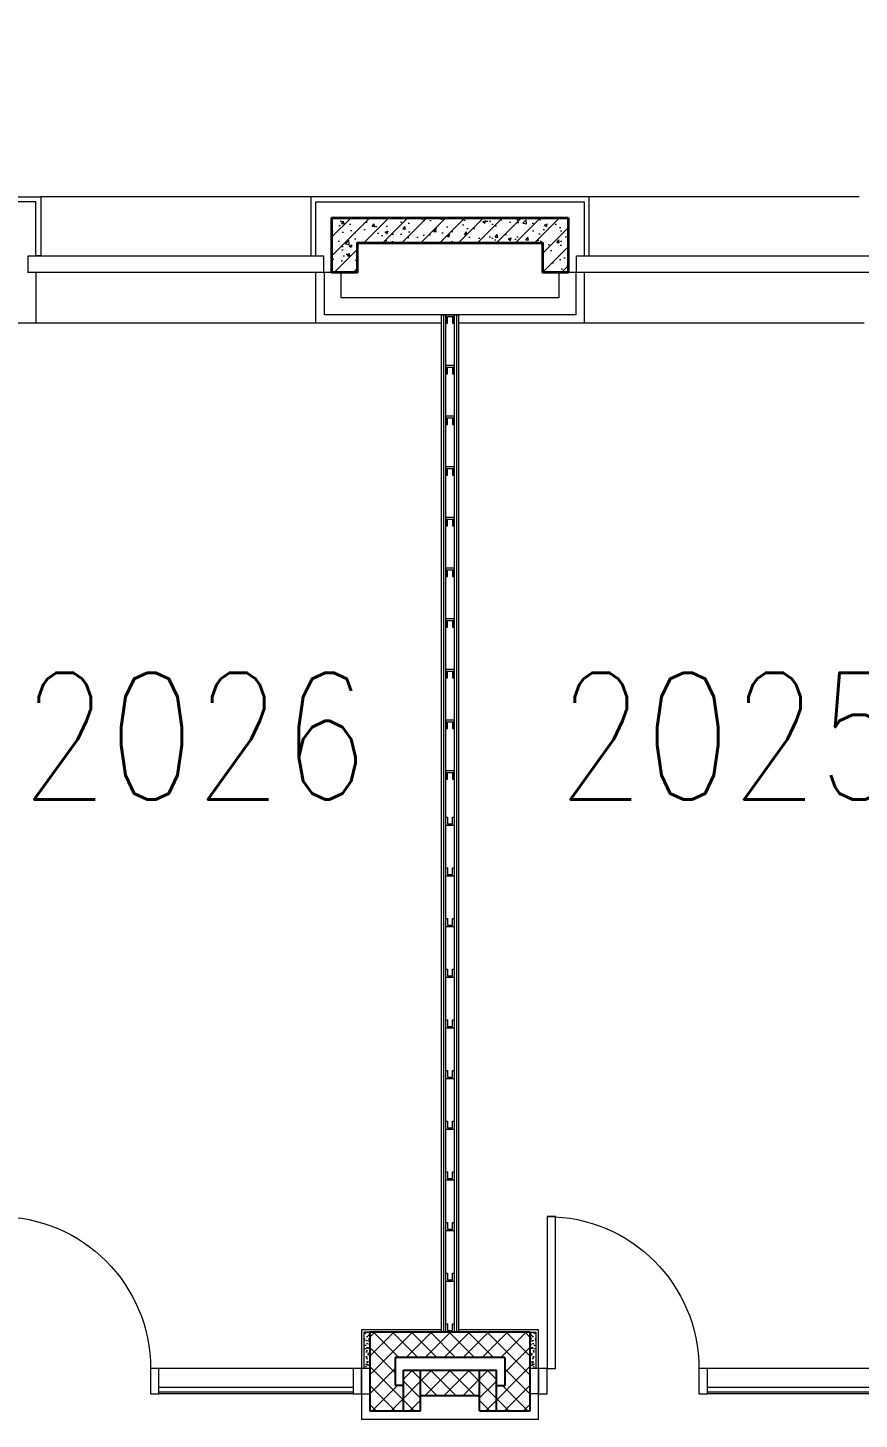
# Model space of a CAD drawing. Header units: inches. Extents: x 342932 to 557958, y 80625 to 242727.
# Drawn here: x 378755 to 383682, y 195386 to 203627 of the extents above; entities that cross this region are included whole.
import ezdxf
from ezdxf.enums import TextEntityAlignment as Align

# ---------------------------------------------------------------- set-up
doc = ezdxf.new("R2010")
doc.units = ezdxf.units.IN
doc.header["$MEASUREMENT"] = 0
for name, color, linetype, lineweight in [('First Floor$0$A-G250-G-Walls-Low-Level', 251, 'Continuous', 15), ('First Floor$0$A-G250-G-Walls-Precast-Concrete', 251, 'Continuous', 35), ('First Floor$0$A-G250-M-Walls-Blockwork', 7, 'Continuous', 25), ('First Floor$0$A-G250-M-Walls-Plasterboard-Partition', 7, 'Continuous', 9), ('First Floor$0$A-G252-H-Internal-Walls', 251, 'Continuous', 9), ('First Floor$0$A-G262-H-Precast-Panel', 251, 'Continuous', 5), ('First Floor$0$A-G312-M-Wall-Cladding-Panel', 7, 'Continuous', 9), ('First Floor$0$A-G312-M-Wall-Finish-Plaster', 7, 'Continuous', 15), ('First Floor$0$A-G321-M-Window', 251, 'Continuous', 9), ('First Floor$0$A-G322-M-Door', 251, 'Continuous', 15), ('First Floor$0$Z-Z001-S-Room-Name-Identification-250', 7, 'Continuous', 15)]:
    doc.layers.add(name, color=color, linetype=linetype, lineweight=lineweight)
doc.styles.add('First Floor$0$Tag-RomanS', font='romans.shx', dxfattribs={"width": 0.8})

# ---------------------------------------------------------------- blocks, each defined once
blk = doc.blocks.new('First Floor$0$Part Frame5')
for p, q in [((0, 100), (6025, 100)), ((0, 100), (0, 0)), ((0, 87.5, 0), (6025, 87.5)), ((6025, 100), (6025, 0)), ((0, 75, 0), (6025, 75)), ((6025, 25), (0, 25, 0)), ((6025, 12.5), (0, 12.5, 0)), ((6025, 0), (0, 0))]:
    blk.add_line(p, q)
at = {"elevation": 0}
for points in [[(0, 25), (0, 75), (50, 75), (50, 65), (10, 65), (10, 35), (50, 35), (50, 25)], [(300, 25), (300, 75), (350, 75), (350, 65), (310, 65), (310, 35), (350, 35), (350, 25)], [(600, 25), (600, 75), (650, 75), (650, 65), (610, 65), (610, 35), (650, 35), (650, 25)], [(900, 25), (900, 75), (950, 75), (950, 65), (910, 65), (910, 35), (950, 35), (950, 25)], [(1200, 25), (1200, 75), (1250, 75), (1250, 65), (1210, 65), (1210, 35), (1250, 35), (1250, 25)], [(1500, 25), (1500, 75), (1550, 75), (1550, 65), (1510, 65), (1510, 35), (1550, 35), (1550, 25)], [(1800, 25), (1800, 75), (1850, 75), (1850, 65), (1810, 65), (1810, 35), (1850, 35), (1850, 25)], [(2100, 25), (2100, 75), (2150, 75), (2150, 65), (2110, 65), (2110, 35), (2150, 35), (2150, 25)], [(2400, 25), (2400, 75), (2450, 75), (2450, 65), (2410, 65), (2410, 35), (2450, 35), (2450, 25)], [(2700, 25), (2700, 75), (2750, 75), (2750, 65), (2710, 65), (2710, 35), (2750, 35), (2750, 25)], [(3000, 25), (3000, 75), (3050, 75), (3050, 65), (3010, 65), (3010, 35), (3050, 35), (3050, 25)], [(3325, 25), (3325, 75), (3275, 75), (3275, 65), (3315, 65), (3315, 35), (3275, 35), (3275, 25)], [(3625, 25), (3625, 75), (3575, 75), (3575, 65), (3615, 65), (3615, 35), (3575, 35), (3575, 25)], [(3925, 25), (3925, 75), (3875, 75), (3875, 65), (3915, 65), (3915, 35), (3875, 35), (3875, 25)], [(4225, 25), (4225, 75), (4175, 75), (4175, 65), (4215, 65), (4215, 35), (4175, 35), (4175, 25)], [(4525, 25), (4525, 75), (4475, 75), (4475, 65), (4515, 65), (4515, 35), (4475, 35), (4475, 25)], [(4825, 25), (4825, 75), (4775, 75), (4775, 65), (4815, 65), (4815, 35), (4775, 35), (4775, 25)], [(5125, 25), (5125, 75), (5075, 75), (5075, 65), (5115, 65), (5115, 35), (5075, 35), (5075, 25)], [(5425, 25), (5425, 75), (5375, 75), (5375, 65), (5415, 65), (5415, 35), (5375, 35), (5375, 25)], [(5725, 25), (5725, 75), (5675, 75), (5675, 65), (5715, 65), (5715, 35), (5675, 35), (5675, 25)], [(6025, 25), (6025, 75), (5975, 75), (5975, 65), (6015, 65), (6015, 35), (5975, 35), (5975, 25)]]:
    blk.add_lwpolyline(points, close=True, dxfattribs=at)
blk = doc.blocks.new('First Floor$0$Door1-faculty offices-2200')
at = {"layer": 'First Floor$0$A-G321-M-Window'}
blk.add_lwpolyline([(50, -65), (1200, -65), (1200, -35), (50, -35)], close=True, dxfattribs=at)
at = {"layer": 'First Floor$0$A-G322-M-Door'}
for p, q in [((50, 75), (1200, 75)), ((50, -75), (1200, -75))]:
    blk.add_line(p, q, dxfattribs=at)
for points in [[(2100, 975), (2150, 975), (2150, 75), (2100, 75)], [(50, 75), (50, -75), (0, -75), (0, 75)], [(1250, 75), (1250, -75), (1200, -75), (1200, 75)], [(2200, 75), (2200, -75), (2150, -75), (2150, 75)]]:
    blk.add_lwpolyline(points, close=True, dxfattribs=at)
blk.add_arc((2150, 75), 900, 90, 180, dxfattribs=at)
blk = doc.blocks.new('First Floor$0$tag-roomname')
at = {"lineweight": 18, "ltscale": 0.01, "style": 'First Floor$0$Tag-RomanS', "width": 0.8}
blk.add_attdef('ROOM_NO_2', text='', height=3, dxfattribs=at).set_placement((0, 1.612), align=Align.MIDDLE_CENTER)
at = {"linetype": 'ByBlock', "lineweight": 15, "ltscale": 0.01, "style": 'First Floor$0$Tag-RomanS', "width": 0.8, "flags": 1}
for tag, p in [('ROOM_NAME_1', (0, -2.288)), ('ROOM_NAME_2', (0, -5.744))]:
    blk.add_attdef(tag, text='', height=2.5, dxfattribs=at).set_placement(p, align=Align.MIDDLE_CENTER)

msp = doc.modelspace()

# ---------------------------------------------------------------- hatches: boundary and pattern name
at = {"layer": 'First Floor$0$A-G252-H-Internal-Walls'}
h = msp.add_hatch(dxfattribs=at)
h.set_pattern_fill('AR-CONC', color=256, scale=0.3, angle=90, style=0)
h.set_pattern_definition([(140, (361382.114, 239676.52), (4.781726, 54.6554), [5.715, -62.865]), (85, (361382.114, 239676.52), (-57.31699, -10.57285), [4.572, -50.292]), (190.451, (361382.51, 239681.076), (-52.535006, 44.08275), [4.857, -53.427]), (136.1842, (361366.874, 239676.52), (12.6127, 81.32371), [8.5725, -94.2975]), (186.6356, (361367.925, 239683.3), (-74.22767, 71.22127), [7.2855, -80.1405]), (81.184, (361366.87, 239676.52), (-74.22754, 71.22138), [6.858, -75.438]), (111, (361370.684, 239684.14), (30.679656, 45.484464), [5.715, -62.865]), (56, (361370.684, 239684.14), (-55.25639, 18.54061), [4.572, -50.292]), (161.4514, (361373.24, 239687.93), (-24.57686, 64.02495), [4.857, -53.427]), (127.5, (361382.114, 239676.522), (-25.366512, 0.926581), [0, -49.6824, 0, -51.054, 0, -50.4825]), (97.5, (361382.114, 239676.522), (-30.054172, 20.045899), [0, -29.1084, 0, -48.5394, 0, -19.2405]), (57.5, (361382.114, 239659.53), (1.718623, 40.6771786), [0, -19.05, 0, -59.436, 0, -78.867]), (47.5, (361382.114, 239651.91), (-7.627947, 44.438754), [0, -24.765, 0, -39.4716, 0, -56.007])])
h.paths.add_polyline_path([(380747.1, 195686.5), (380782.1, 195686.5), (380782.1, 195901.5), (380747.1, 195901.5)])
h = msp.add_hatch(dxfattribs=at)
h.set_pattern_fill('ANSI37', color=256, scale=25, angle=90, style=0)
h.set_pattern_definition([(135, (358132.11, 239676.52), (-56.1266, -56.1266), []), (225, (358132.11, 239676.52), (56.1266, -56.1266), [])])
h.paths.add_polyline_path([(381582.1, 195586.5), (381532.1, 195586.5), (381532.1, 195436.5), (381732.1, 195436.5), (381732.1, 195901.5), (380782.1, 195901.5), (380782.1, 195436.5), (380982.1, 195436.5), (380982.1, 195586.5), (380932.1, 195586.5), (380932.1, 195751.5), (381582.1, 195751.5)])
h.paths.add_polyline_path([(380982.1, 195436.5), (381082.1, 195436.5), (381082.1, 195676.5), (380982.1, 195676.5)], flags=17)
h.paths.add_polyline_path([(381082.1, 195676.5), (381082.1, 195526.5), (381432.1, 195526.5), (381432.1, 195676.5)], flags=17)
h.paths.add_polyline_path([(381532.1, 195676.5), (381432.1, 195676.5), (381432.1, 195436.5), (381532.1, 195436.5)], flags=17)
h = msp.add_hatch(dxfattribs=at)
h.set_pattern_fill('AR-CONC', color=256, scale=0.3, angle=90, style=0)
h.set_pattern_definition([(40, (401132.113, 239676.52), (-4.781726, 54.6554), [5.715, -62.865]), (95, (401132.113, 239676.52), (57.31699, -10.57285), [4.572, -50.292]), (349.549, (401131.715, 239681.076), (52.535006, 44.08275), [4.857, -53.427]), (43.8158, (401147.353, 239676.52), (-12.6127, 81.32371), [8.5725, -94.2975]), (353.3644, (401146.3, 239683.3), (74.22767, 71.22127), [7.2855, -80.1405]), (98.816, (401147.35, 239676.52), (74.22754, 71.22138), [6.858, -75.438]), (69, (401143.543, 239684.14), (-30.679656, 45.484464), [5.715, -62.865]), (124, (401143.543, 239684.14), (55.25639, 18.54061), [4.572, -50.292]), (18.5486, (401140.987, 239687.93), (24.57686, 64.02495), [4.857, -53.427]), (52.5, (401132.113, 239676.522), (25.366512, 0.926581), [0, -49.6824, 0, -51.054, 0, -50.4825]), (82.5, (401132.113, 239676.522), (30.054172, 20.045899), [0, -29.1084, 0, -48.5394, 0, -19.2405]), (122.5, (401132.113, 239659.53), (-1.718623, 40.6771786), [0, -19.05, 0, -59.436, 0, -78.867]), (132.5, (401132.113, 239651.91), (7.627947, 44.438754), [0, -24.765, 0, -39.4716, 0, -56.007])])
h.paths.add_polyline_path([(381767.1, 195686.5), (381732.1, 195686.5), (381732.1, 195901.5), (381767.1, 195901.5)])
at = {"layer": 'First Floor$0$A-G262-H-Precast-Panel'}
h = msp.add_hatch(dxfattribs=at)
h.set_pattern_fill('AR-CONC', color=256, style=0)
h.set_pattern_definition([(50, (361382.11, 239676.52), (182.18467, -15.9391), [19.05, -209.55]), (355, (361382.11, 239676.52), (-35.2428, 191.05664), [15.24, -167.64]), (100.451, (361397.3, 239675.2), (146.9425, 175.1167), [16.19, -178.09]), (46.1842, (361382.11, 239727.32), (271.079, -42.0423), [28.575, -314.325]), (96.6356, (361404.7, 239723.82), (237.4042, 247.4256), [24.285, -267.135]), (351.184, (361382.1, 239727.32), (237.4046, 247.4251), [22.86, -251.46]), (21, (361407.51, 239714.62), (151.6149, -102.2655), [19.05, -209.55]), (326, (361407.51, 239714.62), (61.802, 184.188), [15.24, -167.64]), (71.4514, (361420.15, 239706.1), (213.4165, 81.92286), [16.19, -178.09]), (37.5, (361382.114, 239676.52), (3.0886, 84.55504), [0, -165.608, 0, -170.18, 0, -168.275]), (7.5, (361382.11, 239676.52), (66.81966, 100.18057), [0, -97.028, 0, -161.798, 0, -64.135]), (327.5, (361325.47, 239676.52), (135.5906, -5.72874), [0, -63.5, 0, -198.12, 0, -262.89]), (317.5, (361300.07, 239676.52), (148.12918, 25.4265), [0, -82.55, 0, -131.572, 0, -186.69])])
h.paths.add_polyline_path([(381957.1, 202501.5), (381957.1, 202176.5), (381807.1, 202176.5), (381807.1, 202351.5), (380707.1, 202351.5), (380707.1, 202176.5), (380557.1, 202176.5), (380557.1, 202501.5)])
h = msp.add_hatch(dxfattribs=at)
h.set_pattern_fill('ANSI31', color=256, scale=25, style=0)
h.set_pattern_definition([(45, (361382.11, 239676.52), (-56.1266, 56.1266), [])])
h.paths.add_polyline_path([(381957.1, 202501.5), (381957.1, 202176.5), (381807.1, 202176.5), (381807.1, 202351.5), (380707.1, 202351.5), (380707.1, 202176.5), (380557.1, 202176.5), (380557.1, 202501.5)])

# ---------------------------------------------------------------- linework, layer by layer
at = {"layer": 'First Floor$0$A-G250-G-Walls-Low-Level'}
for p, q in [((380432.1, 202626.5), (378832.1, 202626.5)), ((383682.1, 202626.5), (382082.1, 202626.5)), ((380462.1, 201876.5), (378802.1, 201876.5, 0)), ((383712.1, 201876.5), (382052.1, 201876.5, 0))]:
    msp.add_line(p, q, dxfattribs=at)
at = {"layer": 'First Floor$0$A-G250-G-Walls-Precast-Concrete'}
msp.add_lwpolyline([(381957.1, 202501.5), (381957.1, 202176.5), (381807.1, 202176.5), (381807.1, 202351.5), (380707.1, 202351.5), (380707.1, 202176.5), (380557.1, 202176.5), (380557.1, 202501.5), (381957.1, 202501.5)], dxfattribs=at)
at = {"layer": 'First Floor$0$A-G250-M-Walls-Blockwork'}
for p, q in [((381732.1, 195901.5, 0), (380782.1, 195901.5, 0)), ((380782.1, 195901.5, 0), (380782.1, 195436.5)), ((381732.1, 195436.5), (381732.1, 195901.5, 0)), ((381582.1, 195751.5, 0), (380932.1, 195751.5, 0)), ((380932.1, 195751.5, 0), (380932.1, 195586.5)), ((381582.1, 195751.5, 0), (381582.1, 195586.5)), ((380982.1, 195436.5), (380982.1, 195676.5)), ((380982.1, 195676.5), (381532.1, 195676.5)), ((381082.1, 195436.5), (381082.1, 195676.5)), ((381432.1, 195436.5), (381432.1, 195676.5)), ((381532.1, 195436.5), (381532.1, 195676.5)), ((380982.1, 195586.5), (380932.1, 195586.5)), ((381532.1, 195586.5), (381582.1, 195586.5)), ((381082.1, 195526.5), (381432.1, 195526.5)), ((380782.1, 195436.5), (381082.1, 195436.5)), ((381432.1, 195436.5), (381732.1, 195436.5))]:
    msp.add_line(p, q, dxfattribs=at)
at = {"layer": 'First Floor$0$A-G312-M-Wall-Cladding-Panel'}
for points in [[(378802.1, 202276.5), (378802.1, 202596.5), (378302.1, 202596.5), (378302.1, 203596.5), (377982.1, 203596.5), (377982.1, 203626.5), (378332.1, 203626.5), (378332.1, 202626.5), (378832.1, 202626.5), (378832.1, 202276.5)], [(380462.1, 202276.5), (380462.1, 202596.5), (382052.1, 202596.5), (382052.1, 202276.5), (382082.1, 202276.5), (382082.1, 202626.5), (380432.1, 202626.5), (380432.1, 202276.5)]]:
    msp.add_lwpolyline(points, close=True, dxfattribs=at)
at = {"layer": 'First Floor$0$A-G312-M-Wall-Finish-Plaster'}
for p, q in [((378757.1, 202176.5), (378752.1, 202176.5, 0)), ((378802.1, 202176.5, 0), (378802.1, 201876.5, 0)), ((380462.1, 201876.5), (380462.1, 202176.5)), ((382052.1, 202176.5), (382052.1, 201876.5)), ((378802.1, 201876.5, 0), (377797.1, 201876.5, 0)), ((381207.1, 201876.5), (380462.1, 201876.5)), ((382052.1, 201876.5), (381307.1, 201876.5)), ((381207.1, 195916.5, 0), (380732.1, 195916.5, 0)), ((380732.1, 195916.5, 0), (380732.1, 195386.5)), ((380747.1, 195901.5, 0), (380747.1, 195686.5)), ((380782.1, 195901.5, 0), (380747.1, 195901.5, 0)), ((381782.1, 195916.5, 0), (381307.1, 195916.5, 0)), ((381732.1, 195901.5, 0), (381767.1, 195901.5, 0)), ((381767.1, 195686.5), (381767.1, 195901.5, 0)), ((381782.1, 195386.5), (381782.1, 195916.5, 0)), ((380782.1, 195686.5), (380732.1, 195686.5)), ((381782.1, 195686.5), (381732.1, 195686.5)), ((380732.1, 195536.5), (380782.1, 195536.5)), ((381782.1, 195536.5), (381732.1, 195536.5)), ((380732.1, 195386.5), (381782.1, 195386.5))]:
    msp.add_line(p, q, dxfattribs=at)
for points in [[(382007.1, 202176.5), (382002.1, 202176.5), (382002.1, 201926.5), (380512.1, 201926.5), (380512.1, 202176.5), (380507.1, 202176.5)], [(382007.1, 202176.5), (381902.1, 202176.5), (381902.1, 202026.5), (380612.1, 202026.5), (380612.1, 202176.5), (380507.1, 202176.5)]]:
    msp.add_lwpolyline(points, dxfattribs=at)
at = {"layer": 'First Floor$0$A-G321-M-Window'}
for points in [[(380507.1, 202176.5), (378757.1, 202176.5), (378757.1, 202276.5), (380507.1, 202276.5)], [(383757.1, 202176.5), (382007.1, 202176.5), (382007.1, 202276.5), (383757.1, 202276.5)]]:
    msp.add_lwpolyline(points, close=True, dxfattribs=at)

# ---------------------------------------------------------------- block references
at = {"layer": 'First Floor$0$A-G250-M-Walls-Plasterboard-Partition', "rotation": 90}
msp.add_blockref('First Floor$0$Part Frame5', (381307.1, 195901.5), dxfattribs=at)
at = {"layer": 'First Floor$0$A-G322-M-Door', "xscale": -1}
for p in [(380732.1, 195611.5), (383982.1, 195611.5)]:
    msp.add_blockref('First Floor$0$Door1-faculty offices-2200', p, dxfattribs=at)
at = {"layer": 'First Floor$0$Z-Z001-S-Room-Name-Identification-250'}
ref = msp.add_blockref('First Floor$0$tag-roomname', (379744.7, 199029.2), dxfattribs=dict(at, xscale=250, yscale=250, zscale=250))
ref.add_attrib('ROOM_NO_2', '2026', dxfattribs={"layer": '0', "lineweight": 18, "ltscale": 0.01, "height": 750, "style": 'First Floor$0$Tag-RomanS', "width": 0.8}).set_placement((379744.7, 199432.2), align=Align.MIDDLE_CENTER)
ref = msp.add_blockref('First Floor$0$tag-roomname', (382922.7, 199029.2), dxfattribs=dict(at, xscale=250, yscale=250, zscale=250))
ref.add_attrib('ROOM_NO_2', '2025', dxfattribs={"layer": '0', "lineweight": 18, "ltscale": 0.01, "height": 750, "style": 'First Floor$0$Tag-RomanS', "width": 0.8}).set_placement((382922.7, 199432.2), align=Align.MIDDLE_CENTER)

doc.saveas('drawing.dxf')
